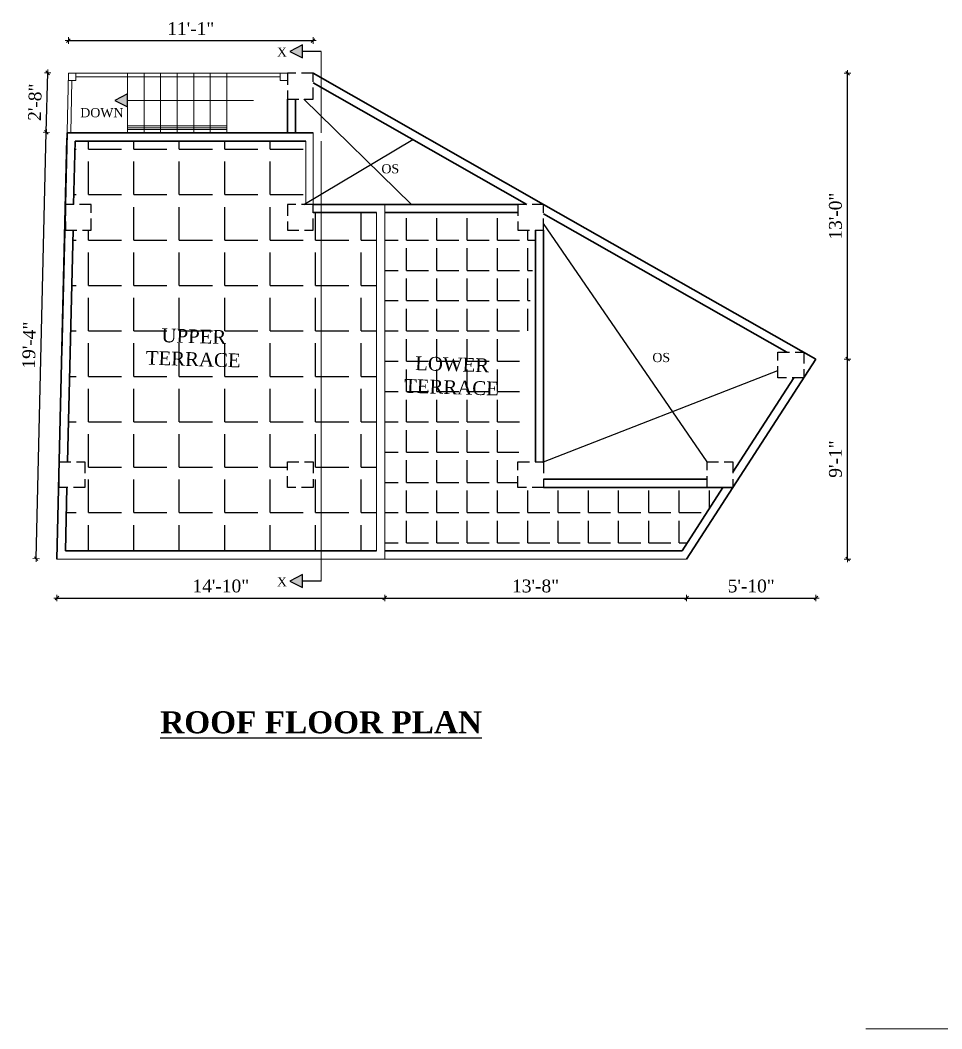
# Model space of a CAD drawing. Header units: inches. Extents: x 151827 to 346502, y -56182 to -23217.
# Drawn here: x 156128 to 156630, y -32149 to -31599 of the extents above; entities that cross this region are included whole.
import ezdxf

# ---------------------------------------------------------------- set-up
doc = ezdxf.new("R2010")
doc.units = ezdxf.units.IN
doc.header["$LTSCALE"] = 5
doc.header["$MEASUREMENT"] = 0
doc.linetypes.add('HIDDEN', pattern=[0.375, 0.25, -0.125])
doc.layers.add('A-WALL', color=7, linetype='Continuous', lineweight=9)
doc.layers.add('Dimension', color=7, linetype='Continuous', lineweight=18)
doc.layers.add('dim line', color=7, linetype='Continuous', lineweight=15, true_color=0xfab2b2)
doc.layers.add('TEXT', color=6, linetype='Continuous')
doc.layers.add('WALL', color=7, linetype='Continuous')
doc.styles.add('ordinary', font='times.ttf')
doc.dimstyles.new('Copy of 96', dxfattribs={"dimtxt": 7, "dimasz": 4, "dimexe": 0.5, "dimexo": 0.5, "dimgap": 3, "dimtad": 1, "dimdec": 1, "dimzin": 11, "dimdsep": 46, "dimlunit": 4, "dimtxsty": 'ordinary', "dimblk": 'OBLIQUE', "dimcen": 0.09, "dimse1": 1, "dimse2": 1, "dimclrt": 6, "dimazin": 0, "dimtfac": 1, "dimtdec": 1, "dimtix": 1, "dimtmove": 2, "dimatfit": 3, "dimldrblk": 'leader', "dimfxl": 0.5, "dimfxlon": 1, "dimtolj": 1, "dimtzin": 0, "dimarcsym": 0})

# ---------------------------------------------------------------- blocks, each defined once
blk = doc.blocks.new('oblique')
at = {"color": 0, "lineweight": -2}
blk.add_line((0.25, 0.25), (-0.25, -0.25), dxfattribs=at)
at = {"layer": 'dim line', "lineweight": 9}
for p, q in [((-0.4375, 0), (0.4375, 0)), ((0, 0.4375), (0, -0.4375))]:
    blk.add_line(p, q, dxfattribs=at)
blk = doc.blocks.new('*D1853')
at = {"layer": 'A-WALL', "color": 0, "lineweight": -2, "ltscale": 5, "transparency": 16777216}
blk.add_line((156148.44, -31914.2), (156326.91, -31914.2), dxfattribs=at)
at = {"layer": 'Defpoints', "color": 0, "ltscale": 5, "transparency": 16777216}
for p in [(156148.44, -31892.95, -72.71), (156326.91, -31892.95, -72.71), (156326.91, -31914.2)]:
    blk.add_point(p, dxfattribs=at)
at = {"layer": 'A-WALL', "color": 0, "lineweight": -2, "ltscale": 5, "transparency": 16777216, "xscale": 4, "yscale": 4, "zscale": 4, "rotation": 180}
blk.add_blockref('oblique', (156148.44, -31914.2), dxfattribs=at)
at = {"layer": 'A-WALL', "color": 0, "lineweight": -2, "ltscale": 5, "transparency": 16777216, "xscale": 4, "yscale": 4, "zscale": 4}
blk.add_blockref('oblique', (156326.91, -31914.2), dxfattribs=at)
at = {"layer": 'A-WALL', "color": 6, "ltscale": 5, "transparency": 16777216, "insert": (156237.68, -31907.64), "char_height": 7, "attachment_point": 5, "style": 'ordinary'}
blk.add_mtext('\\A1;14\'-10"', dxfattribs=at)
blk = doc.blocks.new('_OBLIQUE')
at = {"color": 0, "linetype": 'ByBlock'}
blk.add_line((-0.5, -0.5), (0.5, 0.5), dxfattribs=at)
blk = doc.blocks.new('leader')
at = {"layer": 'Dimension'}
for p, q in [((0, -4.33), (0, 4.33)), ((-4.42, 0), (4.42, 0))]:
    blk.add_line(p, q, dxfattribs=at)
blk = doc.blocks.new('*D1858')
at = {"layer": 'A-WALL', "color": 0, "lineweight": -2, "ltscale": 5, "transparency": 16777216}
blk.add_line((156326.91, -31914.2), (156491.28, -31914.2), dxfattribs=at)
at = {"layer": 'Defpoints', "color": 0, "ltscale": 5, "transparency": 16777216}
for p in [(156326.91, -31892.95, -72.71), (156491.28, -31892.95, -72.71), (156491.28, -31914.2)]:
    blk.add_point(p, dxfattribs=at)
at = {"layer": 'A-WALL', "color": 0, "lineweight": -2, "ltscale": 5, "transparency": 16777216, "xscale": 4, "yscale": 4, "zscale": 4, "rotation": 180}
blk.add_blockref('oblique', (156326.91, -31914.2), dxfattribs=at)
at = {"layer": 'A-WALL', "color": 0, "lineweight": -2, "ltscale": 5, "transparency": 16777216, "xscale": 4, "yscale": 4, "zscale": 4}
blk.add_blockref('oblique', (156491.28, -31914.2), dxfattribs=at)
at = {"layer": 'A-WALL', "color": 6, "ltscale": 5, "transparency": 16777216, "insert": (156409.1, -31907.64), "char_height": 7, "attachment_point": 5, "style": 'ordinary'}
blk.add_mtext('\\A1;13\'-8"', dxfattribs=at)
blk = doc.blocks.new('*D1859')
at = {"layer": 'A-WALL', "color": 0, "lineweight": -2, "ltscale": 5, "transparency": 16777216}
blk.add_line((156491.28, -31914.2), (156561.72, -31914.2), dxfattribs=at)
at = {"layer": 'Defpoints', "color": 0, "ltscale": 5, "transparency": 16777216}
for p in [(156561.72, -31783.94, -72.71), (156491.28, -31892.95, -72.71), (156561.72, -31914.2)]:
    blk.add_point(p, dxfattribs=at)
at = {"layer": 'A-WALL', "color": 0, "lineweight": -2, "ltscale": 5, "transparency": 16777216, "xscale": 4, "yscale": 4, "zscale": 4, "rotation": 180}
blk.add_blockref('oblique', (156491.28, -31914.2), dxfattribs=at)
at = {"layer": 'A-WALL', "color": 0, "lineweight": -2, "ltscale": 5, "transparency": 16777216, "xscale": 4, "yscale": 4, "zscale": 4}
blk.add_blockref('oblique', (156561.72, -31914.2), dxfattribs=at)
at = {"layer": 'A-WALL', "color": 6, "ltscale": 5, "transparency": 16777216, "insert": (156526.5, -31907.64), "char_height": 7, "attachment_point": 5, "style": 'ordinary'}
blk.add_mtext('\\A1;5\'-10"', dxfattribs=at)
blk = doc.blocks.new('*D1854')
at = {"layer": 'A-WALL', "color": 0, "lineweight": -2, "ltscale": 5, "transparency": 16777216}
blk.add_line((156137.14, -31892.68), (156142.64, -31660.4), dxfattribs=at)
at = {"layer": 'Defpoints', "color": 0, "ltscale": 5, "transparency": 16777216}
for p in [(156142.64, -31660.4), (156153.95, -31660.67, -72.71), (156148.44, -31892.95, -72.71)]:
    blk.add_point(p, dxfattribs=at)
at = {"layer": 'A-WALL', "color": 0, "lineweight": -2, "ltscale": 5, "transparency": 16777216, "xscale": 4, "yscale": 4, "zscale": 4}
for p, rotation in [((156142.64, -31660.4), 88.64238169319516), ((156137.14, -31892.68), 268.6423816931951)]:
    blk.add_blockref('oblique', p, dxfattribs=dict(at, rotation=rotation))
at = {"layer": 'A-WALL', "color": 6, "ltscale": 5, "transparency": 16777216, "insert": (156133.32, -31776.38), "char_height": 7, "attachment_point": 5, "rotation": 88.6424, "style": 'ordinary'}
blk.add_mtext('\\A1;19\'-4"', dxfattribs=at)
blk = doc.blocks.new('*D1860')
at = {"layer": 'A-WALL', "color": 0, "lineweight": -2, "ltscale": 5, "transparency": 16777216}
blk.add_line((156142.64, -31660.4), (156143.41, -31628.02), dxfattribs=at)
at = {"layer": 'Defpoints', "color": 0, "ltscale": 5, "transparency": 16777216}
for p in [(156143.41, -31628.02), (156154.71, -31628.28, -72.71), (156153.95, -31660.67, -72.71)]:
    blk.add_point(p, dxfattribs=at)
at = {"layer": 'A-WALL', "color": 0, "lineweight": -2, "ltscale": 5, "transparency": 16777216, "xscale": 4, "yscale": 4, "zscale": 4}
for p, rotation in [((156143.41, -31628.02), 88.64238169334648), ((156142.64, -31660.4), 268.6423816933465)]:
    blk.add_blockref('oblique', p, dxfattribs=dict(at, rotation=rotation))
at = {"layer": 'A-WALL', "color": 6, "ltscale": 5, "transparency": 16777216, "insert": (156136.47, -31644.05), "char_height": 7, "attachment_point": 5, "rotation": 88.6424, "style": 'ordinary'}
blk.add_mtext('\\A1;2\'-8"', dxfattribs=at)
blk = doc.blocks.new('*D1855')
at = {"layer": 'A-WALL', "color": 0, "lineweight": -2, "ltscale": 5, "transparency": 16777216}
blk.add_line((156154.71, -31610.42), (156287.91, -31610.42), dxfattribs=at)
at = {"layer": 'Defpoints', "color": 0, "ltscale": 5, "transparency": 16777216}
for p in [(156287.91, -31610.42), (156154.71, -31628.28, -72.71), (156287.91, -31628.28, -72.71)]:
    blk.add_point(p, dxfattribs=at)
at = {"layer": 'A-WALL', "color": 0, "lineweight": -2, "ltscale": 5, "transparency": 16777216, "xscale": 4, "yscale": 4, "zscale": 4, "rotation": 180}
blk.add_blockref('oblique', (156154.71, -31610.42), dxfattribs=at)
at = {"layer": 'A-WALL', "color": 0, "lineweight": -2, "ltscale": 5, "transparency": 16777216, "xscale": 4, "yscale": 4, "zscale": 4}
blk.add_blockref('oblique', (156287.91, -31610.42), dxfattribs=at)
at = {"layer": 'A-WALL', "color": 6, "ltscale": 5, "transparency": 16777216, "insert": (156221.31, -31603.92), "char_height": 7, "attachment_point": 5, "style": 'ordinary'}
blk.add_mtext('\\A1;11\'-1"', dxfattribs=at)
blk = doc.blocks.new('*D1856')
at = {"layer": 'A-WALL', "color": 0, "lineweight": -2, "ltscale": 5, "transparency": 16777216}
blk.add_line((156578.96, -31892.95), (156578.96, -31783.94), dxfattribs=at)
at = {"layer": 'Defpoints', "color": 0, "ltscale": 5, "transparency": 16777216}
for p in [(156561.72, -31783.94, -72.71), (156578.96, -31783.94), (156491.28, -31892.95, -72.71)]:
    blk.add_point(p, dxfattribs=at)
at = {"layer": 'A-WALL', "color": 0, "lineweight": -2, "ltscale": 5, "transparency": 16777216, "xscale": 4, "yscale": 4, "zscale": 4}
for p, rotation in [((156578.96, -31783.94), 90), ((156578.96, -31892.95), 270)]:
    blk.add_blockref('oblique', p, dxfattribs=dict(at, rotation=rotation))
at = {"layer": 'A-WALL', "color": 6, "ltscale": 5, "transparency": 16777216, "insert": (156572.39, -31838.45), "char_height": 7, "attachment_point": 5, "rotation": 90, "style": 'ordinary'}
blk.add_mtext('\\A1;9\'-1"', dxfattribs=at)
blk = doc.blocks.new('*D1857')
at = {"layer": 'A-WALL', "color": 0, "lineweight": -2, "ltscale": 5, "transparency": 16777216}
blk.add_line((156578.96, -31783.94), (156578.96, -31628.28), dxfattribs=at)
at = {"layer": 'Defpoints', "color": 0, "ltscale": 5, "transparency": 16777216}
for p in [(156287.91, -31628.28, -72.71), (156578.96, -31628.28), (156561.72, -31783.94, -72.71)]:
    blk.add_point(p, dxfattribs=at)
at = {"layer": 'A-WALL', "color": 0, "lineweight": -2, "ltscale": 5, "transparency": 16777216, "xscale": 4, "yscale": 4, "zscale": 4}
for p, rotation in [((156578.96, -31628.28), 90), ((156578.96, -31783.94), 270)]:
    blk.add_blockref('oblique', p, dxfattribs=dict(at, rotation=rotation))
at = {"layer": 'A-WALL', "color": 6, "ltscale": 5, "transparency": 16777216, "insert": (156572.4, -31706.11), "char_height": 7, "attachment_point": 5, "rotation": 90, "style": 'ordinary'}
blk.add_mtext('\\A1;13\'-0"', dxfattribs=at)

msp = doc.modelspace()

# ---------------------------------------------------------------- hatches: boundary and pattern name
at = {"ltscale": 5}
for points in [[(156282.2, -31619.81), (156282.2, -31612.8), (156275.31, -31616.38)], [(156186.91, -31646.56), (156186.91, -31639.55), (156180.02, -31643.13)], [(156282.2, -31908.38), (156282.2, -31901.37), (156275.31, -31904.95)]]:
    msp.add_hatch(color=256, dxfattribs=at).paths.add_polyline_path(points)
at = {"layer": 'WALL', "linetype": 'ByBlock', "ltscale": 5, "true_color": 0xf8991e}
h = msp.add_hatch(dxfattribs=at)
h.set_pattern_fill('ANGLE', color=30, scale=90)
h.set_pattern_definition([(0, (17144.81, -4593.143), (0, 24.75), [18, -6.75]), (90, (17144.81, -4593.143), (-24.75, 2e-15), [18, -6.75])])
h.paths.add_polyline_path([(156322.41, -31704.17), (156287.91, -31704.17), (156287.91, -31713.67), (156273.91, -31713.67), (156273.91, -31699.67), (156282.91, -31699.67), (156283.91, -31699.07), (156283.91, -31665.17), (156158.34, -31665.17), (156157.52, -31699.67), (156167.02, -31699.67), (156167.02, -31713.67), (156157.19, -31713.67), (156154.2, -31839.95), (156163.7, -31839.95), (156163.7, -31853.95), (156153.87, -31853.95), (156153.05, -31888.45), (156322.41, -31888.45)])
h.paths.add_polyline_path([(156273.91, -31839.95), (156287.91, -31839.95), (156287.91, -31853.95), (156273.91, -31853.95)], flags=16)
h.paths.add_polyline_path([(156195.27, -31791.15), (156249.45, -31792.77), (156250.3, -31764.27), (156196.12, -31762.65)], flags=24)
h = msp.add_hatch(dxfattribs=at)
h.set_pattern_fill('ANGLE', color=30, scale=60)
h.set_pattern_definition([(0, (17144.81, -4593.143), (0, 16.5), [12, -4.5]), (90, (17144.81, -4593.143), (-16.5, 1e-15), [12, -4.5])])
h.paths.add_polyline_path([(156408.98, -31713.67), (156399.48, -31713.67), (156399.48, -31704.17), (156326.91, -31704.17), (156326.91, -31888.45), (156488.83, -31888.45), (156511.13, -31853.95), (156413.48, -31853.95), (156399.48, -31853.95), (156399.48, -31839.95)])
h.paths.add_polyline_path([(156335.92, -31806.46), (156390.09, -31808.07), (156390.94, -31779.57), (156336.77, -31777.96)], flags=24)

# ---------------------------------------------------------------- linework, layer by layer
at = {"ltscale": 5}
for p, q in [((156282.2, -31612.8, -72.71), (156275.31, -31616.38, -72.71)), ((156282.2, -31619.81, -72.71), (156282.2, -31612.8, -72.71)), ((156275.31, -31616.38, -72.71), (156282.2, -31619.81, -72.71)), ((156292.29, -31616.38, -72.71), (156282.2, -31616.38, -72.71)), ((156186.91, -31639.55, -72.71), (156180.02, -31643.13, -72.71)), ((156186.91, -31646.56, -72.71), (156186.91, -31639.55, -72.71)), ((156180.02, -31643.13, -72.71), (156186.91, -31646.56, -72.71)), ((156282.2, -31901.37, -72.71), (156275.31, -31904.95, -72.71)), ((156275.31, -31904.95, -72.71), (156282.2, -31908.38, -72.71)), ((156282.2, -31908.38, -72.71), (156282.2, -31901.37, -72.71)), ((156292.29, -31904.95, -72.71), (156282.2, -31904.95, -72.71))]:
    msp.add_line(p, q, dxfattribs=at)
at = {"layer": 'A-WALL', "ltscale": 5}
for p, q in [((156292.29, -31616.38, -72.71), (156292.29, -31660.67, -72.71)), ((156154.71, -31628.28, -72.71), (156153.02, -31699.67, -72.71)), ((156273.91, -31628.28, -72.71), (156154.71, -31628.28, -72.71)), ((156269.91, -31630.28, -72.71), (156158.71, -31630.28, -72.71)), ((156186.91, -31628.28, -72.71), (156186.91, -31660.67, -72.71)), ((156195.91, -31628.28, -72.71), (156195.91, -31660.67, -72.71)), ((156204.91, -31628.28, -72.71), (156204.91, -31660.67, -72.71)), ((156213.91, -31628.28, -72.71), (156213.91, -31660.67, -72.71)), ((156222.91, -31628.28, -72.71), (156222.91, -31660.67, -72.71)), ((156231.91, -31628.28, -72.71), (156231.91, -31660.67, -72.71)), ((156240.91, -31628.28, -72.71), (156240.91, -31657.98, -72.71)), ((156156.62, -31632.28, -72.71), (156155.95, -31660.67, -72.71)), ((156255.53, -31643.13, -72.71), (156186.91, -31643.13, -72.71)), ((156240.91, -31656.98, -72.71), (156186.91, -31656.98, -72.71)), ((156240.91, -31657.98, -72.71), (156186.91, -31657.98, -72.71)), ((156240.91, -31657.98, -72.71), (156240.91, -31660.67, -72.71)), ((156240.91, -31658.98, -72.71), (156186.91, -31658.98, -72.71)), ((156287.91, -31699.67, -72.71), (156287.91, -31660.67, -72.71)), ((156283.91, -31699.67, -72.71), (156283.91, -31665.17, -72.71)), ((156292.29, -31665.17, -72.71), (156292.29, -31904.95, -72.71)), ((156326.91, -31892.95, -72.71), (156326.91, -31699.67, -72.71)), ((156322.41, -31888.45, -72.71), (156322.41, -31704.17, -72.71)), ((156491.28, -31892.95, -72.71), (156148.44, -31892.95, -72.71)), ((156588.92, -32148.86, -72.71), (157085.27, -32148.86, -72.71))]:
    msp.add_line(p, q, dxfattribs=at)
at = {"layer": 'A-WALL', "lineweight": 30}
for p, q in [((156287.91, -31628.28, -72.71), (156413.48, -31699.67, -72.71)), ((156287.91, -31633.46, -72.71), (156404.37, -31699.67, -72.71)), ((156273.91, -31642.28, -72.71), (156273.91, -31660.67, -72.71)), ((156278.41, -31642.28, -72.71), (156278.41, -31660.67, -72.71)), ((156148.44, -31892.95, -72.71), (156153.88, -31663.62, -72.71)), ((156153.02, -31699.67, -72.71), (156153.95, -31660.67, -72.71)), ((156153.95, -31660.67, -72.71), (156287.91, -31660.67, -72.71)), ((156157.52, -31699.67, -72.71), (156158.34, -31665.17, -72.71)), ((156158.34, -31665.17, -72.71), (156283.91, -31665.17, -72.71)), ((156153.02, -31699.67, -72.71), (156151.11, -31780.58, -72.71)), ((156287.91, -31699.67, -72.71), (156399.48, -31699.67, -72.71)), ((156413.48, -31699.67, -72.71), (156561.72, -31783.94, -72.71)), ((156322.41, -31704.17, -72.71), (156287.91, -31704.17, -72.71)), ((156399.48, -31704.17, -72.71), (156326.91, -31704.17, -72.71)), ((156413.48, -31704.84, -72.71), (156545.99, -31780.17, -72.71)), ((156157.19, -31713.67, -72.71), (156154.2, -31839.95, -72.71)), ((156408.98, -31713.67, -72.71), (156408.98, -31839.95, -72.71)), ((156413.48, -31713.67, -72.71), (156413.48, -31840.45, -72.71)), ((156561.72, -31783.94, -72.71), (156516.49, -31853.95, -72.71)), ((156549.75, -31794.17, -72.71), (156516.49, -31845.66, -72.71)), ((156502.49, -31849.45, -72.71), (156413.48, -31849.45, -72.71)), ((156153.87, -31853.95, -72.71), (156153.05, -31888.45, -72.71)), ((156516.49, -31853.95, -72.71), (156413.48, -31853.95, -72.71)), ((156511.13, -31853.95, -72.71), (156488.83, -31888.45, -72.71)), ((156516.49, -31853.95, -72.71), (156491.28, -31892.95, -72.71)), ((156322.41, -31888.45, -72.71), (156153.05, -31888.45, -72.71)), ((156488.83, -31888.45, -72.71), (156326.91, -31888.45, -72.71))]:
    msp.add_line(p, q, dxfattribs=at)
at = {"layer": 'A-WALL', "ltscale": 5, "elevation": -72.71}
for points in [[(156154.71, -31628.28), (156158.71, -31628.28), (156158.71, -31632.28), (156154.71, -31632.28)], [(156269.91, -31628.28), (156273.91, -31628.28), (156273.91, -31632.28), (156269.91, -31632.28)]]:
    msp.add_lwpolyline(points, close=True, dxfattribs=at)
at = {"layer": 'WALL', "color": 30, "linetype": 'ByBlock', "ltscale": 5, "true_color": 0xf8991e}
for p, q in [((156282.91, -31642.28, -72.71), (156341.59, -31699.67, -72.71)), ((156282.91, -31699.67, -72.71), (156342.31, -31664.39, -72.71)), ((156502.49, -31839.95, -72.71), (156413.48, -31710.02, -72.71)), ((156413.48, -31839.95, -72.71), (156541.09, -31790.12, -72.71))]:
    msp.add_line(p, q, dxfattribs=at)
at = {"layer": 'WALL', "color": 2, "linetype": 'HIDDEN', "ltscale": 5, "elevation": -72.71}
for points in [[(156273.91, -31642.28), (156287.91, -31642.28), (156287.91, -31628.28), (156273.91, -31628.28)], [(156153.02, -31713.67), (156167.02, -31713.67), (156167.02, -31699.67), (156153.02, -31699.67)], [(156273.91, -31713.67), (156287.91, -31713.67), (156287.91, -31699.67), (156273.91, -31699.67)], [(156399.48, -31713.67), (156413.48, -31713.67), (156413.48, -31699.67), (156399.48, -31699.67)], [(156541.09, -31780.17), (156555.09, -31780.17), (156555.09, -31794.17), (156541.09, -31794.17)], [(156149.7, -31839.95), (156163.7, -31839.95), (156163.7, -31853.95), (156149.7, -31853.95)], [(156273.91, -31839.95), (156287.91, -31839.95), (156287.91, -31853.95), (156273.91, -31853.95)], [(156399.48, -31839.95), (156413.48, -31839.95), (156413.48, -31853.95), (156399.48, -31853.95)], [(156502.49, -31839.95), (156516.49, -31839.95), (156516.49, -31853.95), (156502.49, -31853.95)]]:
    msp.add_lwpolyline(points, close=True, dxfattribs=at)

# ---------------------------------------------------------------- texts
at = {"layer": 'TEXT', "style": 'ordinary'}
for s, p in [('X', (156268.24, -31619.26, -72.71)), ('DOWN', (156161.15, -31652.22, -72.71)), ('OS', (156325.14, -31682.78, -72.71)), ('OS', (156472.7, -31785.61, -72.71)), ('X', (156268.24, -31907.83, -72.71))]:
    msp.add_text(s, height=5, dxfattribs=at).set_placement(p)
at = {"layer": 'TEXT', "char_height": 7.5, "attachment_point": 8, "rotation": 358.2896, "style": 'ordinary'}
for s, insert in [('UPPER\\PTERRACE', (156222.52, -31787.86, -72.71)), ('LOWER\\PTERRACE', (156363.17, -31803.17, -72.71))]:
    msp.add_mtext_dynamic_manual_height_columns(s, width=101.5687, gutter_width=1720.72, heights=[0], dxfattribs=dict(at, insert=insert))
at = {"layer": 'TEXT', "insert": (156292.3, -31988.03, -72.71), "char_height": 12, "width": 219.8151, "attachment_point": 8, "style": 'ordinary'}
msp.add_mtext('{\\fTimes New Roman|b1|i0|c0|p18;\\LROOF FLOOR PLAN}', dxfattribs=at)

# ---------------------------------------------------------------- dimensions: what is measured, and where the dimension line sits
at = {"layer": 'A-WALL', "ltscale": 5}
for base, p1, p2, picture, middle in [((156287.91, -31610.42), (156154.71, -31628.28, -72.71), (156287.91, -31628.28, -72.71), '*D1855', (156221.31, -31603.92)), ((156561.72, -31914.2), (156491.28, -31892.95, -72.71), (156561.72, -31783.94, -72.71), '*D1859', (156526.5, -31907.64)), ((156326.91, -31914.2), (156148.44, -31892.95, -72.71), (156326.91, -31892.95, -72.71), '*D1853', (156237.68, -31907.64)), ((156491.28, -31914.2), (156326.91, -31892.95, -72.71), (156491.28, -31892.95, -72.71), '*D1858', (156409.1, -31907.64))]:
    dim = msp.add_linear_dim(base=base, p1=p1, p2=p2, dimstyle='Copy of 96', override={"dimdec": 0, "dimblk": 'oblique', "dimtdec": 0, "dimarcsym": 1}, dxfattribs=at)
    dim.commit()
    dim.dimension.update_dxf_attribs({"geometry": picture, "text_midpoint": middle})
for base, p1, p2, angle, picture, middle in [((156143.41, -31628.02), (156153.95, -31660.67, -72.71), (156154.71, -31628.28, -72.71), 268.6424, '*D1860', (156136.47, -31644.05)), ((156578.96, -31628.28), (156561.72, -31783.94, -72.71), (156287.91, -31628.28, -72.71), 90, '*D1857', (156572.4, -31706.11)), ((156578.96, -31783.94), (156491.28, -31892.95, -72.71), (156561.72, -31783.94, -72.71), 90, '*D1856', (156572.39, -31838.45))]:
    dim = msp.add_linear_dim(base=base, p1=p1, p2=p2, angle=angle, dimstyle='Copy of 96', override={"dimdec": 0, "dimblk": 'oblique', "dimtdec": 0, "dimarcsym": 1}, dxfattribs=at)
    dim.commit()
    dim.dimension.update_dxf_attribs({"geometry": picture, "text_midpoint": middle})
dim = msp.add_aligned_dim(p1=(156148.44, -31892.95, -72.71), p2=(156153.95, -31660.67, -72.71), distance=11.31, dimstyle='Copy of 96', override={"dimdec": 0, "dimblk": 'oblique', "dimtdec": 0, "dimarcsym": 1}, dxfattribs=at)
dim.commit()
dim.dimension.update_dxf_attribs({"geometry": '*D1854', "text_midpoint": (156133.32, -31776.38)})

doc.saveas('drawing.dxf')
